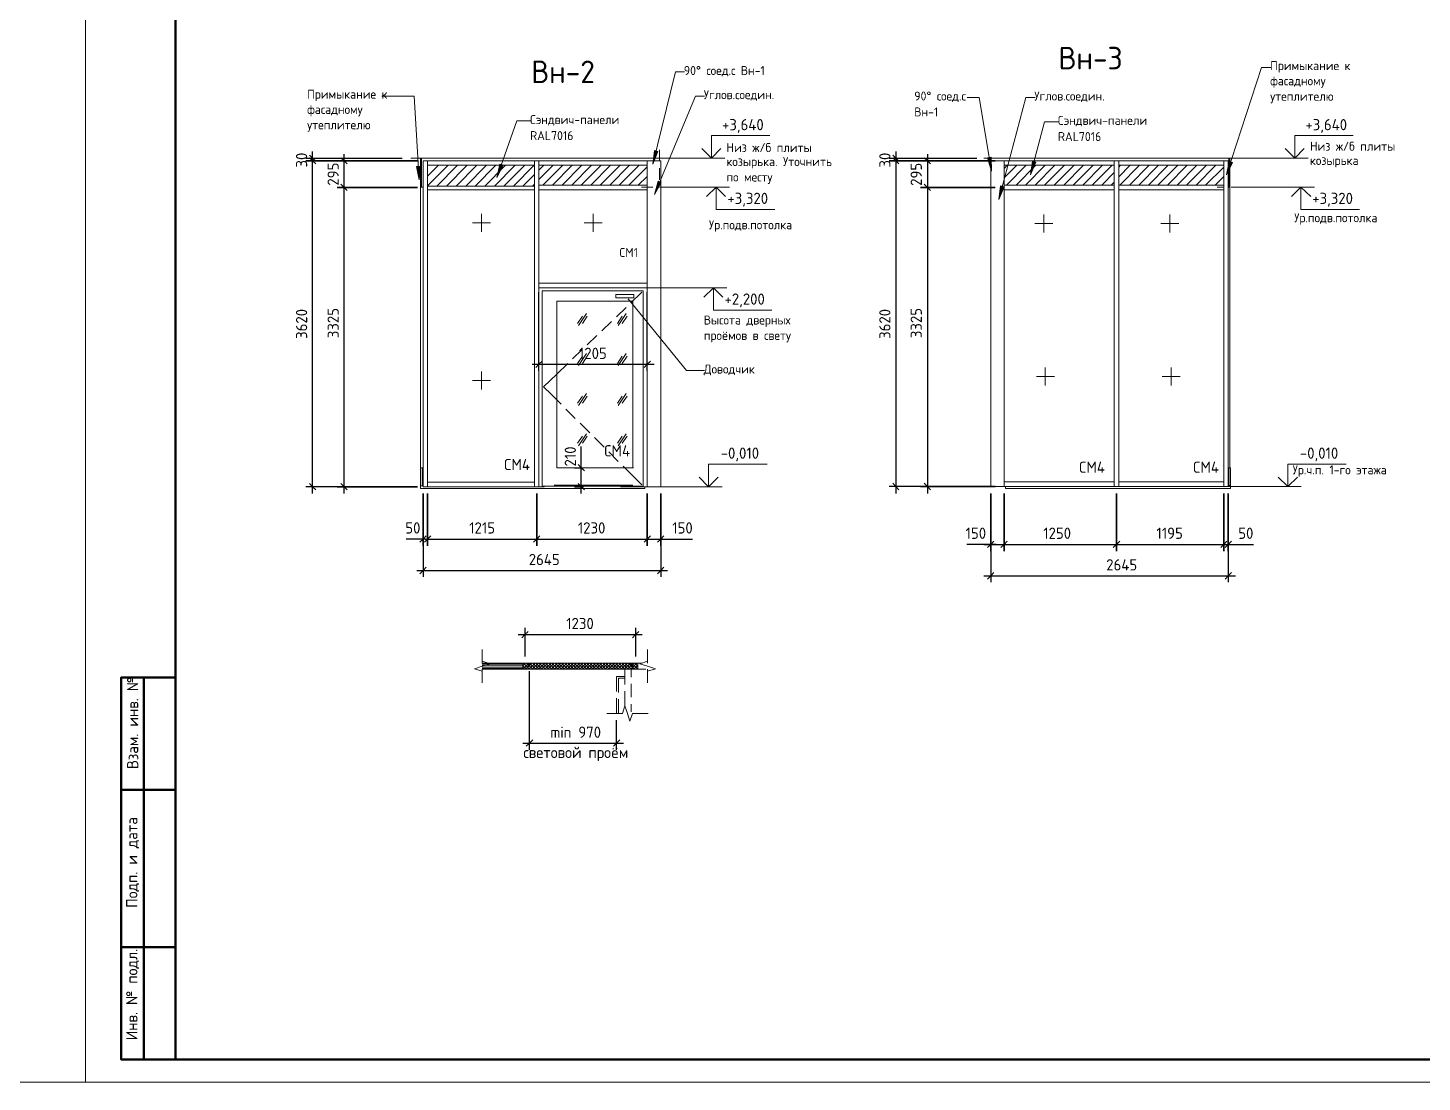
# Model space of a CAD drawing. Header units: millimetres. Extents: x -11345 to 411485, y -9810 to 73012.
# Drawn here: x -2860.4 to -2550.2, y 70053.3 to 70287.6 of the extents above; entities that cross this region are included whole.
import ezdxf

# ---------------------------------------------------------------- set-up
doc = ezdxf.new("R2010")
doc.units = ezdxf.units.MM
for name, color, linetype in [('PDF _Аннотация', 7, 'Continuous'), ('PDF _Витраж', 7, 'Continuous'), ('PDF _Двери', 7, 'Continuous'), ('PDF _Линии', 7, 'Continuous'), ('PDF _Основная надпись', 7, 'Continuous'), ('PDF _Отметки', 7, 'Continuous'), ('PDF _Панели витража', 7, 'Continuous'), ('PDF _Перекрытие', 7, 'Continuous'), ('PDF _Размеры-50', 7, 'Continuous'), ('PDF _Стены внутренние', 7, 'Continuous'), ('PDF _Стены наружные', 7, 'Continuous'), ('PDF _Стены отделка', 7, 'Continuous'), ('PDF _Текст', 7, 'Continuous'), ('PDF _Узлы', 7, 'Continuous')]:
    doc.layers.add(name, color=color, linetype=linetype)
doc.layers.add('Стены штриховка', color=7, linetype='Continuous', lineweight=9)
doc.styles.add('PDF GOST Common', font='GOST_Common.ttf')

msp = doc.modelspace()

# ---------------------------------------------------------------- linework, layer by layer
at = {"layer": 'PDF _Аннотация', "lineweight": 9}
for points in [[(-2721.2821, 70257.33979), (-2716.2868, 70277.87133), (-2714.25481, 70277.87133)], [(-2593.6576, 70254.96914), (-2585.86831, 70278.84499), (-2583.79399, 70278.84499)], [(-2773.27761, 70253.82615), (-2774.37827, 70272.49503), (-2780.51657, 70272.49503), (-2781.5749, 70272.49503)], [(-2720.94344, 70250.60883), (-2711.84183, 70272.49503), (-2709.80984, 70272.49503)], [(-2651.39019, 70272.1987), (-2651.39019, 70272.1987)], [(-2645.97156, 70255.8158), (-2648.68087, 70272.1987), (-2651.39019, 70272.1987)], [(-2644.32057, 70249.50817), (-2638.30927, 70272.1987), (-2636.27728, 70272.1987)], [(-2755.99522, 70254.37648), (-2751.55025, 70266.9494), (-2748.45994, 70266.9494)], [(-2637.25094, 70254.96914), (-2634.16063, 70266.73773), (-2631.02798, 70266.73773)], [(-2726.7854, 70227.41031), (-2713.83148, 70211.45074), (-2709.80984, 70211.45074)]]:
    msp.add_lwpolyline(points, dxfattribs=at)
at = {"layer": 'PDF _Аннотация', "lineweight": 20}
for points in [[(-2706.16919, 70260.8111), (-2708.28585, 70258.69445), (-2708.28585, 70263.68975), (-2695.28959, 70263.68975)], [(-2576.3857, 70260.8111), (-2578.50236, 70258.69445), (-2578.50236, 70263.68975), (-2565.5061, 70263.68975)], [(-2711.2915, 70258.69445), (-2705.2802, 70258.69445)], [(-2708.28585, 70258.69445), (-2710.4025, 70260.8111)], [(-2581.50801, 70258.69445), (-2575.49671, 70258.69445)], [(-2578.50236, 70258.69445), (-2580.61901, 70260.8111)], [(-2710.23317, 70252.25982), (-2704.22187, 70252.25982)], [(-2707.22752, 70252.25982), (-2709.34417, 70250.14317)], [(-2705.11087, 70250.14317), (-2707.22752, 70252.25982), (-2707.22752, 70247.26452), (-2694.18893, 70247.26452)], [(-2580.11101, 70252.25982), (-2574.09972, 70252.25982)], [(-2577.10537, 70252.25982), (-2579.22202, 70250.14317)], [(-2574.94638, 70250.14317), (-2577.10537, 70252.25982), (-2577.10537, 70247.26452), (-2564.06678, 70247.26452)], [(-2710.82583, 70229.86562), (-2704.85687, 70229.86562)], [(-2707.82018, 70229.86562), (-2709.97917, 70227.74897)], [(-2705.70353, 70227.74897), (-2707.82018, 70229.86562), (-2707.82018, 70224.87032), (-2694.82393, 70224.87032)], [(-2706.80419, 70187.78654), (-2708.92084, 70185.62756), (-2708.92084, 70190.66519), (-2695.88225, 70190.66519)], [(-2577.90969, 70187.78654), (-2580.02635, 70185.66989), (-2580.02635, 70190.66519), (-2567.03009, 70190.66519)], [(-2708.92084, 70185.62756), (-2711.0375, 70187.78654)], [(-2580.02635, 70185.66989), (-2582.18534, 70187.78654)], [(-2711.92649, 70185.62756), (-2705.91519, 70185.62756)], [(-2583.032, 70185.66989), (-2577.06303, 70185.66989)], [(-2759.25487, 70146.42713), (-2759.25487, 70149.43278)], [(-2722.46743, 70146.42713), (-2722.46743, 70149.43278)], [(-2757.51922, 70146.2578), (-2759.25487, 70146.80813), (-2757.51922, 70146.2578), (-2759.25487, 70145.70747), (-2760.99053, 70145.15714), (-2759.25487, 70144.60681), (-2760.99053, 70145.15714), (-2759.25487, 70145.70747)], [(-2759.25487, 70145.03014), (-2759.25487, 70142.02449)], [(-2724.20308, 70146.2578), (-2722.46743, 70146.80813), (-2724.20308, 70146.2578), (-2722.46743, 70145.70747), (-2720.73177, 70145.15714), (-2722.46743, 70144.60681), (-2720.73177, 70145.15714), (-2722.46743, 70145.70747)], [(-2722.46743, 70145.03014), (-2722.46743, 70142.02449)], [(-2728.56339, 70135.20886), (-2731.56904, 70135.20886)], [(-2727.50506, 70136.94452), (-2728.05539, 70135.20886), (-2727.50506, 70136.94452), (-2726.95473, 70135.20886), (-2726.4044, 70133.47321), (-2725.81174, 70135.20886), (-2726.4044, 70133.47321), (-2726.95473, 70135.20886)], [(-2725.34608, 70135.20886), (-2722.34043, 70135.20886)]]:
    msp.add_lwpolyline(points, dxfattribs=at)
at = {"layer": 'PDF _Аннотация', "lineweight": 9}
for points in [[(-2721.2821, 70257.33979), (-2720.18144, 70260.17611), (-2720.94344, 70260.38777)], [(-2645.97156, 70255.8158), (-2646.05622, 70258.86378), (-2646.81822, 70258.73678)], [(-2773.27761, 70253.82615), (-2773.06595, 70256.83179), (-2773.87028, 70256.78946)], [(-2755.99522, 70254.37648), (-2754.59823, 70257.08579), (-2755.36023, 70257.33979)], [(-2637.25094, 70254.96914), (-2636.10795, 70257.76312), (-2636.86995, 70257.97479)], [(-2593.6576, 70254.96914), (-2592.34527, 70257.72079), (-2593.10727, 70257.93245)], [(-2720.94344, 70250.60883), (-2719.41945, 70253.23348), (-2720.13911, 70253.52981)], [(-2644.32057, 70249.50817), (-2643.17757, 70252.30215), (-2643.93957, 70252.51382)]]:
    msp.add_lwpolyline(points, close=True, dxfattribs=at)
at = {"layer": 'PDF _Аннотация', "transparency": 33554559}
for points in [[(-2720.18144, 70260.17611), (-2720.98577, 70260.17611), (-2721.2821, 70257.33979)], [(-2720.94344, 70260.38777), (-2720.18144, 70260.17611), (-2720.98577, 70260.17611)], [(-2646.05622, 70258.86378), (-2646.05622, 70258.73678), (-2646.81822, 70258.73678)], [(-2646.05622, 70258.73678), (-2646.81822, 70258.73678), (-2645.97156, 70255.8158)], [(-2773.06595, 70256.83179), (-2773.06595, 70256.78946), (-2773.87028, 70256.78946)], [(-2773.06595, 70256.78946), (-2773.87028, 70256.78946), (-2773.27761, 70253.82615)], [(-2754.59823, 70257.08579), (-2755.40256, 70257.08579), (-2755.99522, 70254.37648)], [(-2755.36023, 70257.33979), (-2754.59823, 70257.08579), (-2755.40256, 70257.08579)], [(-2636.10795, 70257.76312), (-2636.91228, 70257.76312), (-2637.25094, 70254.96914)], [(-2636.86995, 70257.97479), (-2636.10795, 70257.76312), (-2636.91228, 70257.76312)], [(-2592.34527, 70257.72079), (-2593.1496, 70257.72079), (-2593.6576, 70254.96914)], [(-2593.10727, 70257.93245), (-2592.34527, 70257.72079), (-2593.1496, 70257.72079)], [(-2719.41945, 70253.23348), (-2720.22377, 70253.23348), (-2720.94344, 70250.60883)], [(-2720.13911, 70253.52981), (-2719.41945, 70253.23348), (-2720.22377, 70253.23348)], [(-2643.93957, 70252.51382), (-2643.17757, 70252.30215), (-2643.93957, 70252.30215)], [(-2643.17757, 70252.30215), (-2643.93957, 70252.30215), (-2644.32057, 70249.50817)]]:
    msp.add_solid(points, dxfattribs=at)
at = {"layer": 'PDF _Витраж', "lineweight": 9}
for points in [[(-2771.43707, 70252.47149), (-2771.43707, 70252.17516), (-2771.43707, 70230.37362), (-2771.43707, 70185.62756), (-2772.41073, 70185.62756), (-2772.41073, 70230.37362), (-2772.41073, 70252.17516), (-2772.41073, 70258.05945), (-2771.43707, 70258.05945), (-2771.43707, 70257.08579)], [(-2771.43707, 70257.08579), (-2771.43707, 70258.05945), (-2747.65561, 70258.05945), (-2747.65561, 70257.08579), (-2747.65561, 70258.05945), (-2746.63961, 70258.05945), (-2746.63961, 70257.08579), (-2746.63961, 70258.05945), (-2722.55209, 70258.05945)], [(-2722.59443, 70257.08579), (-2722.55209, 70257.08579)], [(-2643.13524, 70186.68588), (-2618.6459, 70186.68588), (-2618.6459, 70185.66989), (-2643.13524, 70185.66989), (-2646.14089, 70185.66989), (-2646.14089, 70234.35293), (-2646.14089, 70252.17516), (-2646.14089, 70258.05945), (-2643.13524, 70258.05945), (-2643.13524, 70257.08579)], [(-2643.13524, 70258.05945), (-2618.6459, 70258.05945), (-2618.6459, 70257.08579)], [(-2618.6459, 70257.08579), (-2618.6459, 70258.05945), (-2617.64608, 70258.05945), (-2617.64608, 70257.08579), (-2617.64608, 70258.05945), (-2594.2926, 70258.05945), (-2594.2926, 70257.08579), (-2594.2926, 70258.05945), (-2593.2766, 70258.05945), (-2593.2766, 70252.17516), (-2593.2766, 70234.35293), (-2593.2766, 70185.66989), (-2594.2926, 70185.66989), (-2594.2926, 70234.35293), (-2594.2926, 70252.17516), (-2594.2926, 70252.68315), (-2594.2926, 70251.66716), (-2617.64608, 70251.66716), (-2617.64608, 70252.68315)], [(-2722.55209, 70251.66716), (-2746.63961, 70251.66716), (-2746.63961, 70252.68315), (-2746.63961, 70252.17516), (-2746.63961, 70230.37362), (-2746.63961, 70185.62756), (-2747.65561, 70185.62756), (-2747.65561, 70230.37362), (-2747.65561, 70252.17516), (-2747.65561, 70252.47149), (-2747.65561, 70251.66716), (-2771.43707, 70251.66716), (-2771.43707, 70252.47149)], [(-2722.59443, 70252.68315), (-2722.55209, 70252.68315)], [(-2643.13524, 70185.66989), (-2643.13524, 70234.35293), (-2643.13524, 70252.17516), (-2643.13524, 70252.68315)], [(-2618.6459, 70252.68315), (-2618.6459, 70251.66716), (-2643.13524, 70251.66716)], [(-2617.62991, 70252.68315), (-2617.64608, 70252.17516), (-2617.64608, 70185.66989), (-2618.6459, 70185.66989), (-2618.6459, 70234.35293), (-2618.6459, 70252.17516), (-2618.6459, 70252.68315)], [(-2722.55209, 70229.86562), (-2746.63961, 70229.86562), (-2746.63961, 70230.88162), (-2722.55209, 70230.88162)]]:
    msp.add_lwpolyline(points, dxfattribs=at)
for points in [[(-2719.54645, 70252.17516), (-2719.54645, 70258.05945), (-2722.55209, 70258.05945), (-2722.55209, 70252.17516), (-2722.55209, 70230.37362), (-2722.55209, 70185.62756), (-2719.54645, 70185.62756), (-2719.54645, 70230.37362)], [(-2771.43707, 70185.62756), (-2771.43707, 70186.64355), (-2747.65561, 70186.64355), (-2747.65561, 70185.62756)], [(-2617.64608, 70185.66989), (-2617.64608, 70186.68588), (-2594.2926, 70186.68588), (-2594.2926, 70185.66989)]]:
    msp.add_lwpolyline(points, close=True, dxfattribs=at)
at = {"layer": 'PDF _Двери', "lineweight": 9}
msp.add_lwpolyline([(-2745.96229, 70185.75456), (-2745.96229, 70229.18829), (-2723.44109, 70229.18829), (-2723.44109, 70185.75456)], close=True, dxfattribs=at)
for points in [[(-2723.73742, 70228.84963), (-2726.19274, 70226.52131)], [(-2725.72707, 70189.86087), (-2725.72707, 70226.85998), (-2742.70264, 70226.85998), (-2742.70264, 70189.86087)], [(-2727.25107, 70225.50532), (-2729.41005, 70223.431)], [(-2736.98767, 70223.558), (-2738.046, 70221.94934)], [(-2736.09868, 70224.10833), (-2737.87667, 70221.44134)], [(-2735.92935, 70223.558), (-2736.98767, 70221.94934)], [(-2730.51071, 70222.37267), (-2732.6697, 70220.29835)], [(-2728.09773, 70223.558), (-2729.15605, 70221.94934)], [(-2727.20873, 70224.10833), (-2728.98672, 70221.44134)], [(-2727.0394, 70223.558), (-2728.09773, 70221.94934)], [(-2733.77036, 70219.24002), (-2735.92935, 70217.1657)], [(-2737.03001, 70216.14971), (-2739.18899, 70214.07539)], [(-2736.09868, 70215.21838), (-2737.87667, 70212.5514)], [(-2727.20873, 70215.21838), (-2728.98672, 70212.5514)], [(-2741.72898, 70203.95778), (-2743.88796, 70206.11677), (-2745.66595, 70207.85242), (-2742.70264, 70210.68874), (-2740.24732, 70213.01706)], [(-2736.98767, 70214.66805), (-2738.046, 70213.05939)], [(-2735.92935, 70214.66805), (-2736.98767, 70213.05939)], [(-2728.09773, 70214.66805), (-2729.15605, 70213.05939)], [(-2727.0394, 70214.66805), (-2728.09773, 70213.05939)], [(-2736.09868, 70206.32843), (-2737.87667, 70203.66145)], [(-2727.20873, 70206.32843), (-2728.98672, 70203.66145)], [(-2738.554, 70200.7828), (-2740.67065, 70202.89945)], [(-2736.98767, 70205.7781), (-2738.046, 70204.16945)], [(-2735.92935, 70205.7781), (-2736.98767, 70204.16945)], [(-2728.09773, 70205.7781), (-2729.15605, 70204.16945)], [(-2727.0394, 70205.7781), (-2728.09773, 70204.16945)], [(-2735.33668, 70197.60782), (-2737.49567, 70199.72447)], [(-2736.98767, 70196.88816), (-2738.046, 70195.2795)], [(-2736.09868, 70197.39615), (-2737.87667, 70194.72917)], [(-2735.92935, 70196.88816), (-2736.98767, 70195.2795)], [(-2728.09773, 70196.88816), (-2729.15605, 70195.2795)], [(-2727.20873, 70197.39615), (-2728.98672, 70194.72917)], [(-2727.0394, 70196.88816), (-2728.09773, 70195.2795)], [(-2732.1617, 70194.43284), (-2734.27836, 70196.54949)], [(-2728.98672, 70191.25786), (-2731.10338, 70193.37451)], [(-2725.64241, 70189.86087), (-2742.61797, 70189.86087)], [(-2723.73742, 70186.05089), (-2725.72707, 70188.04054), (-2727.88606, 70190.19953)], [(-2745.45429, 70185.75456), (-2745.45429, 70185.62756), (-2745.66595, 70185.62756), (-2746.63961, 70185.62756)], [(-2745.66595, 70185.62756), (-2745.66595, 70185.75456)], [(-2723.94909, 70185.75456), (-2723.94909, 70185.62756), (-2723.73742, 70185.62756), (-2722.55209, 70185.62756)], [(-2723.73742, 70185.75456), (-2723.73742, 70185.62756)]]:
    msp.add_lwpolyline(points, dxfattribs=at)
at = {"layer": 'PDF _Линии', "lineweight": 9}
for points in [[(-2775.13432, 70258.69445), (-2717.30279, 70258.69445)], [(-2719.80044, 70257.97479), (-2719.80044, 70260.51477)], [(-2647.66488, 70258.69445), (-2591.14587, 70258.69445)], [(-2646.14089, 70255.1808), (-2646.14089, 70258.69445)], [(-2719.80044, 70253.86848), (-2719.80044, 70256.4508)], [(-2646.14089, 70250.14317), (-2646.14089, 70253.65681)], [(-2723.82209, 70252.25982), (-2721.32443, 70252.25982)], [(-2719.84278, 70252.25982), (-2717.30279, 70252.25982)], [(-2595.77425, 70252.25982), (-2594.1656, 70252.25982)], [(-2592.64161, 70252.25982), (-2590.99062, 70252.25982)], [(-2759.42945, 70246.29086), (-2759.42945, 70242.31155)], [(-2734.57469, 70246.29086), (-2734.57469, 70242.31155)], [(-2761.41911, 70244.3012), (-2757.39746, 70244.3012)], [(-2736.60668, 70244.3012), (-2732.58503, 70244.3012)], [(-2636.31962, 70244.13187), (-2632.29797, 70244.13187)], [(-2634.32996, 70246.16386), (-2634.32996, 70242.14222)], [(-2608.29766, 70244.13187), (-2604.31835, 70244.13187)], [(-2606.308, 70246.16386), (-2606.308, 70242.14222)], [(-2633.9913, 70212.1704), (-2633.9913, 70208.14876)], [(-2605.96934, 70212.1704), (-2605.96934, 70208.14876)], [(-2761.41911, 70209.24942), (-2757.39746, 70209.24942)], [(-2759.42945, 70211.23907), (-2759.42945, 70207.25976)], [(-2635.98095, 70210.13841), (-2631.95931, 70210.13841)], [(-2607.95899, 70210.13841), (-2603.97968, 70210.13841)], [(-2725.72707, 70189.86087), (-2742.70264, 70189.86087)], [(-2743.25297, 70185.96622), (-2725.72707, 70185.96622)]]:
    msp.add_lwpolyline(points, dxfattribs=at)
for points in [[(-2747.65561, 70257.08579), (-2771.43707, 70257.08579), (-2771.43707, 70252.47149), (-2747.65561, 70252.47149)], [(-2722.59443, 70257.08579), (-2746.63961, 70257.08579), (-2746.63961, 70252.68315), (-2722.59443, 70252.68315)], [(-2618.6459, 70257.08579), (-2643.13524, 70257.08579), (-2643.13524, 70252.68315), (-2618.6459, 70252.68315)], [(-2594.2926, 70257.08579), (-2617.64608, 70257.08579), (-2617.64608, 70252.68315), (-2594.2926, 70252.68315)], [(-2725.55774, 70227.62197), (-2729.53705, 70227.62197), (-2729.53705, 70228.38397), (-2725.55774, 70228.38397)], [(-2749.0526, 70145.03014), (-2749.0526, 70146.1308), (-2748.75627, 70146.1308), (-2748.75627, 70146.42713), (-2750.23793, 70146.42713), (-2750.23793, 70145.03014)], [(-2725.89641, 70145.03014), (-2725.89641, 70146.08846), (-2726.19274, 70146.08846), (-2726.19274, 70146.42713), (-2748.71394, 70146.42713), (-2748.71394, 70146.08846), (-2749.01027, 70146.08846), (-2749.01027, 70145.03014)], [(-2725.85407, 70145.03014), (-2724.66875, 70145.03014), (-2724.66875, 70146.42713), (-2726.15041, 70146.42713), (-2726.15041, 70146.1308), (-2725.85407, 70146.1308)]]:
    msp.add_lwpolyline(points, close=True, dxfattribs=at)
at = {"layer": 'PDF _Линии', "lineweight": 20}
for points in [[(-2750.23793, 70146.42713), (-2759.25487, 70146.42713)], [(-2750.23793, 70146.21546), (-2759.25487, 70146.21546)], [(-2750.23793, 70145.91913), (-2759.25487, 70145.91913)], [(-2750.23793, 70145.53813), (-2759.25487, 70145.53813)], [(-2750.23793, 70145.2418), (-2759.25487, 70145.2418)], [(-2750.23793, 70145.03014), (-2759.25487, 70145.03014)], [(-2749.77226, 70146.42713), (-2749.77226, 70146.34246)], [(-2727.5474, 70145.03014), (-2727.5474, 70141.64349)], [(-2726.15041, 70143.29448), (-2726.15041, 70145.03014)], [(-2725.13441, 70146.42713), (-2725.13441, 70146.34246)], [(-2723.69509, 70146.42713), (-2724.66875, 70146.42713)], [(-2722.89076, 70145.03014), (-2724.66875, 70145.03014)], [(-2727.5474, 70143.42148), (-2729.36772, 70143.42148), (-2729.36772, 70140.07717)], [(-2727.5474, 70143.04048), (-2728.94439, 70143.04048), (-2728.94439, 70139.8655)], [(-2726.15041, 70138.80717), (-2726.15041, 70141.77049)], [(-2729.36772, 70138.59551), (-2729.36772, 70135.20886)], [(-2728.94439, 70138.38384), (-2728.94439, 70135.20886)], [(-2727.5474, 70140.16183), (-2727.5474, 70136.77519)], [(-2726.15041, 70135.54753), (-2726.15041, 70137.28318)]]:
    msp.add_lwpolyline(points, dxfattribs=at)
at = {"layer": 'PDF _Основная надпись', "lineweight": 20}
msp.add_lwpolyline([(-2847.51934, 70053.25202), (-2253.58626, 70053.25202), (-2253.58626, 70473.19615), (-2847.51934, 70473.19615)], close=True, dxfattribs=at)
at = {"layer": 'PDF _Основная надпись', "lineweight": 50}
msp.add_lwpolyline([(-2258.58157, 70058.24733), (-2258.58157, 70468.20085), (-2827.53813, 70468.20085), (-2827.53813, 70058.24733)], close=True, dxfattribs=at)
for points in [[(-2827.53813, 70058.24733), (-2839.56072, 70058.24733), (-2839.56072, 70143.20981), (-2827.53813, 70143.20981)], [(-2834.52308, 70143.20981), (-2834.52308, 70058.24733)], [(-2839.56072, 70118.2333), (-2827.53813, 70118.2333)], [(-2839.56072, 70083.22384), (-2827.53813, 70083.22384)]]:
    msp.add_lwpolyline(points, dxfattribs=at)
at = {"layer": 'PDF _Отметки', "lineweight": 20}
for points in [[(-2721.57843, 70258.69445), (-2712.68849, 70258.69445), (-2708.28585, 70258.69445)], [(-2592.00661, 70258.69445), (-2587.22297, 70258.69445), (-2578.50236, 70258.69445)], [(-2718.65745, 70252.25982), (-2714.08548, 70252.25982), (-2707.22752, 70252.25982)], [(-2591.66794, 70252.25982), (-2582.56633, 70252.25982), (-2577.10537, 70252.25982)], [(-2727.46273, 70229.86562), (-2707.82018, 70229.86562)], [(-2728.52106, 70185.62756), (-2712.73082, 70185.62756), (-2708.92084, 70185.62756)], [(-2596.74791, 70185.66989), (-2580.02635, 70185.66989)]]:
    msp.add_lwpolyline(points, dxfattribs=at)
at = {"layer": 'PDF _Панели витража', "lineweight": 9}
msp.add_lwpolyline([(-2722.55209, 70253.14882), (-2722.59443, 70253.10648)], dxfattribs=at)
at = {"layer": 'PDF _Перекрытие', "lineweight": 20}
for points in [[(-2723.06009, 70185.62756), (-2723.06009, 70185.24656), (-2773.0034, 70185.24656), (-2773.0034, 70185.83922)], [(-2772.58006, 70185.83922), (-2772.41073, 70185.83922)], [(-2592.76861, 70185.88156), (-2592.76861, 70185.24656), (-2642.88124, 70185.24656), (-2642.88124, 70185.66989)], [(-2593.2766, 70185.88156), (-2593.1496, 70185.88156)]]:
    msp.add_lwpolyline(points, dxfattribs=at)
at = {"layer": 'PDF _Размеры-50'}
for points in [[(-2798.50813, 70258.69445), (-2797.02647, 70258.69445), (-2777.08759, 70258.69445)], [(-2796.30681, 70257.97479), (-2797.02647, 70258.69445), (-2797.7038, 70259.37178)], [(-2797.02647, 70184.1459), (-2797.02647, 70258.05945), (-2797.02647, 70260.17611)], [(-2789.32185, 70257.38212), (-2789.99918, 70258.05945), (-2790.71884, 70258.77912)], [(-2789.99918, 70184.1459), (-2789.99918, 70230.37362), (-2789.99918, 70252.17516), (-2789.99918, 70259.58344)], [(-2668.74675, 70258.69445), (-2667.26509, 70258.69445), (-2649.18887, 70258.69445)], [(-2667.94242, 70259.37178), (-2667.26509, 70258.69445), (-2666.54543, 70257.97479)], [(-2667.26509, 70260.17611), (-2667.26509, 70258.05945), (-2667.26509, 70184.1459)], [(-2660.95747, 70258.77912), (-2660.2378, 70258.05945), (-2659.56047, 70257.38212)], [(-2660.2378, 70259.58344), (-2660.2378, 70252.17516), (-2660.2378, 70234.35293), (-2660.2378, 70184.1459)], [(-2791.52317, 70258.05945), (-2789.99918, 70258.05945), (-2773.65861, 70258.05945), (-2797.02647, 70258.05945), (-2798.50813, 70258.05945), (-2797.02647, 70258.05945), (-2773.65861, 70258.05945)], [(-2661.76179, 70258.05945), (-2660.2378, 70258.05945), (-2645.16723, 70258.05945), (-2667.26509, 70258.05945), (-2668.74675, 70258.05945), (-2667.26509, 70258.05945), (-2645.16723, 70258.05945)], [(-2746.63961, 70211.36607), (-2746.63961, 70212.84773), (-2746.63961, 70228.84963)], [(-2722.55209, 70211.36607), (-2722.55209, 70212.84773), (-2722.55209, 70228.84963)], [(-2748.16361, 70212.84773), (-2721.0281, 70212.84773)], [(-2747.35928, 70212.12806), (-2746.63961, 70212.84773), (-2745.96229, 70213.56739)], [(-2723.22942, 70212.12806), (-2722.55209, 70212.84773), (-2721.83243, 70213.56739)], [(-2737.24167, 70187.74421), (-2737.24167, 70190.36886), (-2737.24167, 70194.60217)], [(-2736.52201, 70189.1412), (-2737.24167, 70189.86087), (-2737.919, 70190.53819)], [(-2737.24167, 70184.1459), (-2737.24167, 70191.34252)], [(-2738.72333, 70189.86087), (-2737.24167, 70189.86087), (-2736.73367, 70189.86087)], [(-2791.52317, 70185.62756), (-2789.99918, 70185.62756), (-2773.65861, 70185.62756), (-2797.02647, 70185.62756), (-2798.50813, 70185.62756)], [(-2796.30681, 70184.95023), (-2797.02647, 70185.62756), (-2797.7038, 70186.34722)], [(-2789.32185, 70184.95023), (-2789.99918, 70185.62756), (-2790.71884, 70186.34722)], [(-2738.72333, 70185.62756), (-2737.24167, 70185.62756), (-2736.73367, 70185.62756)], [(-2736.52201, 70184.95023), (-2737.24167, 70185.62756), (-2737.919, 70186.34722)], [(-2661.76179, 70185.66989), (-2660.2378, 70185.66989), (-2645.16723, 70185.66989), (-2667.26509, 70185.66989), (-2668.74675, 70185.66989)], [(-2667.94242, 70186.38955), (-2667.26509, 70185.66989), (-2666.54543, 70184.95023)], [(-2660.95747, 70186.38955), (-2660.2378, 70185.66989), (-2659.56047, 70184.95023)], [(-2772.41073, 70172.5043), (-2772.41073, 70173.98596), (-2772.41073, 70184.1459), (-2772.41073, 70167.001), (-2772.41073, 70165.56168)], [(-2719.54645, 70172.5043), (-2719.54645, 70173.98596), (-2719.54645, 70184.1459), (-2719.54645, 70167.001), (-2719.54645, 70165.56168)], [(-2646.14089, 70171.31898), (-2646.14089, 70172.80064), (-2646.14089, 70184.1459), (-2646.14089, 70165.81568), (-2646.14089, 70164.37635)], [(-2593.2766, 70171.31898), (-2593.2766, 70172.80064), (-2593.2766, 70184.1459), (-2593.2766, 70165.81568), (-2593.2766, 70164.37635)], [(-2771.90274, 70173.98596), (-2773.0034, 70173.98596), (-2776.17838, 70173.98596)], [(-2773.13039, 70173.30863), (-2772.41073, 70173.98596), (-2771.7334, 70174.70562)], [(-2771.90274, 70173.98596), (-2761.07519, 70173.98596), (-2747.14761, 70173.98596), (-2722.55209, 70173.98596), (-2718.02245, 70173.98596)], [(-2721.0281, 70173.98596), (-2716.7948, 70173.98596), (-2712.51915, 70173.98596)], [(-2720.26611, 70173.30863), (-2719.54645, 70173.98596), (-2718.82678, 70174.70562)], [(-2644.91323, 70172.80064), (-2647.24155, 70172.80064), (-2651.47486, 70172.80064)], [(-2647.66488, 70172.80064), (-2643.64324, 70172.80064), (-2624.25469, 70172.80064), (-2604.65447, 70172.80064), (-2593.2766, 70172.80064)], [(-2646.86055, 70172.12331), (-2646.14089, 70172.80064), (-2645.46356, 70173.5203)], [(-2593.99626, 70172.12331), (-2593.2766, 70172.80064), (-2592.55694, 70173.5203)], [(-2593.7846, 70172.80064), (-2590.86362, 70172.80064), (-2587.68864, 70172.80064)], [(-2773.83689, 70167.001), (-2718.02245, 70167.001)], [(-2773.13039, 70166.28134), (-2772.41073, 70167.001), (-2771.7334, 70167.72067)], [(-2720.26611, 70166.28134), (-2719.54645, 70167.001), (-2718.82678, 70167.72067)], [(-2647.66488, 70165.81568), (-2591.69815, 70165.81568)], [(-2646.86055, 70165.09602), (-2646.14089, 70165.81568), (-2645.46356, 70166.53534)], [(-2593.99626, 70165.09602), (-2593.2766, 70165.81568), (-2592.55694, 70166.53534)], [(-2750.44959, 70152.05743), (-2749.77226, 70152.77709), (-2749.0526, 70153.45442)], [(-2749.77226, 70154.25875), (-2749.77226, 70152.77709), (-2749.77226, 70147.90879)], [(-2725.85407, 70152.05743), (-2725.13441, 70152.77709), (-2724.45708, 70153.45442)], [(-2725.13441, 70154.25875), (-2725.13441, 70152.77709), (-2725.13441, 70147.90879)], [(-2751.25392, 70152.77709), (-2723.65275, 70152.77709)], [(-2748.75627, 70127.12324), (-2748.75627, 70128.6049), (-2748.75627, 70144.60681)], [(-2729.36772, 70127.12324), (-2729.36772, 70128.6049), (-2729.36772, 70133.72721)], [(-2750.23793, 70128.6049), (-2727.84373, 70128.6049)], [(-2749.47593, 70127.92757), (-2748.75627, 70128.6049), (-2748.03661, 70129.32457)], [(-2730.04505, 70127.92757), (-2729.36772, 70128.6049), (-2728.64806, 70129.32457)]]:
    msp.add_lwpolyline(points, dxfattribs=at)
for points in [[(-2797.7038, 70258.77912), (-2797.02647, 70258.05945), (-2796.30681, 70257.38212), (-2797.02647, 70258.05945)], [(-2666.54543, 70257.38212), (-2667.26509, 70258.05945), (-2667.94242, 70258.77912), (-2667.26509, 70258.05945)], [(-2790.71884, 70252.89482), (-2789.99918, 70252.17516), (-2789.32185, 70251.45549), (-2789.99918, 70252.17516)], [(-2659.56047, 70251.45549), (-2660.2378, 70252.17516), (-2660.95747, 70252.89482), (-2660.2378, 70252.17516)], [(-2773.65861, 70252.17516), (-2789.99918, 70252.17516), (-2791.52317, 70252.17516), (-2789.99918, 70252.17516)], [(-2645.16723, 70252.17516), (-2660.2378, 70252.17516), (-2661.76179, 70252.17516), (-2660.2378, 70252.17516)], [(-2771.43707, 70184.1459), (-2771.43707, 70173.98596), (-2771.43707, 70172.5043), (-2771.43707, 70173.98596)], [(-2747.14761, 70184.1459), (-2747.14761, 70173.98596), (-2747.14761, 70172.5043), (-2747.14761, 70173.98596)], [(-2722.55209, 70184.1459), (-2722.55209, 70173.98596), (-2722.55209, 70172.5043), (-2722.55209, 70173.98596)], [(-2643.13524, 70184.1459), (-2643.13524, 70172.80064), (-2643.13524, 70171.31898), (-2643.13524, 70172.80064)], [(-2618.14599, 70184.1459), (-2618.14599, 70172.80064), (-2618.14599, 70171.31898), (-2618.14599, 70172.80064)], [(-2594.2926, 70184.1459), (-2594.2926, 70172.80064), (-2594.2926, 70171.31898), (-2594.2926, 70172.80064)], [(-2770.71741, 70174.70562), (-2771.43707, 70173.98596), (-2772.1144, 70173.30863), (-2771.43707, 70173.98596)], [(-2746.42795, 70174.70562), (-2747.14761, 70173.98596), (-2747.86727, 70173.30863), (-2747.14761, 70173.98596)], [(-2721.83243, 70174.70562), (-2722.55209, 70173.98596), (-2723.22942, 70173.30863), (-2722.55209, 70173.98596)], [(-2642.45791, 70173.5203), (-2643.13524, 70172.80064), (-2643.8549, 70172.12331), (-2643.13524, 70172.80064)], [(-2617.42633, 70173.5203), (-2618.14599, 70172.80064), (-2618.86565, 70172.12331), (-2618.14599, 70172.80064)], [(-2593.57293, 70173.5203), (-2594.2926, 70172.80064), (-2594.96993, 70172.12331), (-2594.2926, 70172.80064)]]:
    msp.add_lwpolyline(points, close=True, dxfattribs=at)
at = {"layer": 'PDF _Стены внутренние', "lineweight": 20}
for points in [[(-2773.0034, 70189.86087), (-2773.0034, 70252.25982)], [(-2772.41073, 70252.25982), (-2772.7494, 70252.25982)], [(-2593.2766, 70252.25982), (-2593.19194, 70252.25982)], [(-2592.93794, 70252.25982), (-2592.93794, 70189.86087)]]:
    msp.add_lwpolyline(points, dxfattribs=at)
at = {"layer": 'PDF _Стены наружные', "lineweight": 20}
for points in [[(-2772.7494, 70258.69445), (-2772.7494, 70252.25982), (-2773.0034, 70252.25982), (-2773.0034, 70258.69445)], [(-2593.19194, 70252.25982), (-2593.19194, 70258.69445), (-2592.93794, 70258.69445), (-2592.93794, 70252.25982)]]:
    msp.add_lwpolyline(points, close=True, dxfattribs=at)
at = {"layer": 'PDF _Стены наружные', "color": 251, "true_color": 0x6b6b6b, "transparency": 33554559}
for points in [[(-2772.58006, 70189.86087), (-2773.0034, 70189.86087), (-2772.58006, 70185.83922)], [(-2773.0034, 70189.86087), (-2772.58006, 70185.83922), (-2773.0034, 70185.83922)], [(-2592.76861, 70189.86087), (-2593.1496, 70189.86087), (-2592.76861, 70185.88156)], [(-2593.1496, 70189.86087), (-2592.76861, 70185.88156), (-2593.1496, 70185.88156)]]:
    msp.add_solid(points, dxfattribs=at)
at = {"layer": 'PDF _Стены отделка', "lineweight": 9}
for points in [[(-2773.0034, 70189.86087), (-2773.0034, 70185.83922), (-2772.58006, 70185.83922), (-2772.58006, 70189.86087)], [(-2592.76861, 70185.88156), (-2592.76861, 70189.86087), (-2593.1496, 70189.86087), (-2593.1496, 70185.88156)]]:
    msp.add_lwpolyline(points, close=True, dxfattribs=at)
at = {"layer": 'PDF _Узлы', "lineweight": 9}
for points in [[(-2771.43707, 70252.52355), (-2766.87483, 70257.08579)], [(-2771.43707, 70254.6402), (-2768.99148, 70257.08579)], [(-2769.37248, 70252.47149), (-2764.75817, 70257.08579)], [(-2767.21349, 70252.47149), (-2762.59918, 70257.08579)], [(-2765.09684, 70252.47149), (-2760.48253, 70257.08579)], [(-2762.93785, 70252.47149), (-2758.32354, 70257.08579)], [(-2760.8212, 70252.47149), (-2756.20689, 70257.08579)], [(-2758.66221, 70252.47149), (-2754.09024, 70257.08579)], [(-2756.54555, 70252.47149), (-2751.97358, 70257.08579)], [(-2754.4289, 70252.47149), (-2749.8146, 70257.08579)], [(-2752.31225, 70252.47149), (-2747.69794, 70257.08579)], [(-2746.63961, 70256.02747), (-2745.58129, 70257.08579)], [(-2746.63961, 70253.91081), (-2743.46463, 70257.08579)], [(-2745.75062, 70252.68315), (-2741.34798, 70257.08579)], [(-2743.63397, 70252.68315), (-2739.23133, 70257.08579)], [(-2741.51731, 70252.68315), (-2737.11467, 70257.08579)], [(-2739.35833, 70252.68315), (-2734.95569, 70257.08579)], [(-2737.24167, 70252.68315), (-2732.83903, 70257.08579)], [(-2735.12502, 70252.68315), (-2730.72238, 70257.08579)], [(-2733.00836, 70252.68315), (-2728.60572, 70257.08579)], [(-2730.89171, 70252.68315), (-2726.48907, 70257.08579)], [(-2728.77506, 70252.68315), (-2724.37242, 70257.08579)], [(-2726.6584, 70252.68315), (-2722.59443, 70256.74713)], [(-2643.13524, 70256.40846), (-2642.45791, 70257.08579)], [(-2643.13524, 70254.29181), (-2640.34126, 70257.08579)], [(-2642.62724, 70252.68315), (-2638.2246, 70257.08579)], [(-2640.51059, 70252.68315), (-2636.10795, 70257.08579)], [(-2638.39394, 70252.68315), (-2633.9913, 70257.08579)], [(-2636.27728, 70252.68315), (-2631.87464, 70257.08579)], [(-2634.16063, 70252.68315), (-2629.75799, 70257.08579)], [(-2632.00164, 70252.68315), (-2627.599, 70257.08579)], [(-2629.88499, 70252.68315), (-2625.48235, 70257.08579)], [(-2627.76833, 70252.68315), (-2623.36569, 70257.08579)], [(-2625.65168, 70252.68315), (-2621.24904, 70257.08579)], [(-2623.53503, 70252.68315), (-2619.13239, 70257.08579)], [(-2617.64608, 70256.67683), (-2617.23712, 70257.08579)], [(-2617.64608, 70254.56018), (-2615.12047, 70257.08579)], [(-2617.40646, 70252.68315), (-2613.00382, 70257.08579)], [(-2615.2898, 70252.68315), (-2610.88716, 70257.08579)], [(-2613.17315, 70252.68315), (-2608.77051, 70257.08579)], [(-2611.05649, 70252.68315), (-2606.65385, 70257.08579)], [(-2608.93984, 70252.68315), (-2604.5372, 70257.08579)], [(-2606.82319, 70252.68315), (-2602.42055, 70257.08579)], [(-2604.6642, 70252.68315), (-2600.26156, 70257.08579)], [(-2602.54755, 70252.68315), (-2598.14491, 70257.08579)], [(-2600.43089, 70252.68315), (-2596.02825, 70257.08579)], [(-2598.31424, 70252.68315), (-2594.2926, 70256.70479)], [(-2750.19559, 70252.47149), (-2747.65561, 70255.01147)], [(-2748.07894, 70252.47149), (-2747.65561, 70252.89482)], [(-2724.54175, 70252.68315), (-2722.59443, 70254.63047)], [(-2621.41837, 70252.68315), (-2618.6459, 70255.45562)], [(-2619.30172, 70252.68315), (-2618.6459, 70253.33897)], [(-2596.19758, 70252.68315), (-2594.2926, 70254.58814)], [(-2750.23793, 70145.79213), (-2749.60293, 70146.42713)], [(-2750.23793, 70145.07247), (-2748.88327, 70146.42713)], [(-2749.4336, 70145.03014), (-2750.23793, 70145.83447)], [(-2750.15326, 70145.03014), (-2750.23793, 70145.1148)], [(-2749.0526, 70145.32647), (-2750.11093, 70146.42713)], [(-2749.60293, 70145.03014), (-2749.0526, 70145.58047)], [(-2749.0526, 70146.04613), (-2749.4336, 70146.42713)], [(-2749.01027, 70145.58047), (-2748.20594, 70146.42713)], [(-2748.03661, 70145.03014), (-2749.01027, 70146.0038)], [(-2748.71394, 70145.03014), (-2749.01027, 70145.28414)], [(-2748.88327, 70145.03014), (-2747.48628, 70146.42713)], [(-2747.31694, 70145.03014), (-2748.71394, 70146.42713)], [(-2748.16361, 70145.03014), (-2746.76661, 70146.42713)], [(-2746.59728, 70145.03014), (-2747.99427, 70146.42713)], [(-2747.44394, 70145.03014), (-2746.04695, 70146.42713)], [(-2745.91995, 70145.03014), (-2747.31694, 70146.42713)], [(-2746.76661, 70145.03014), (-2745.36962, 70146.42713)], [(-2745.20029, 70145.03014), (-2746.59728, 70146.42713)], [(-2746.04695, 70145.03014), (-2744.64996, 70146.42713)], [(-2744.48063, 70145.03014), (-2745.87762, 70146.42713)], [(-2745.32729, 70145.03014), (-2743.9303, 70146.42713)], [(-2743.76097, 70145.03014), (-2745.20029, 70146.42713)], [(-2744.64996, 70145.03014), (-2743.25297, 70146.42713)], [(-2743.08364, 70145.03014), (-2744.48063, 70146.42713)], [(-2743.9303, 70145.03014), (-2742.53331, 70146.42713)], [(-2742.36397, 70145.03014), (-2743.76097, 70146.42713)], [(-2743.21064, 70145.03014), (-2741.81364, 70146.42713)], [(-2741.64431, 70145.03014), (-2743.0413, 70146.42713)], [(-2742.53331, 70145.03014), (-2741.09398, 70146.42713)], [(-2740.96698, 70145.03014), (-2742.36397, 70146.42713)], [(-2741.81364, 70145.03014), (-2740.41665, 70146.42713)], [(-2740.24732, 70145.03014), (-2741.64431, 70146.42713)], [(-2741.09398, 70145.03014), (-2739.69699, 70146.42713)], [(-2739.52766, 70145.03014), (-2740.92465, 70146.42713)], [(-2740.37432, 70145.03014), (-2738.97733, 70146.42713)], [(-2738.85033, 70145.03014), (-2740.24732, 70146.42713)], [(-2739.69699, 70145.03014), (-2738.3, 70146.42713)], [(-2738.13067, 70145.03014), (-2739.52766, 70146.42713)], [(-2738.97733, 70145.03014), (-2737.58034, 70146.42713)], [(-2737.411, 70145.03014), (-2738.808, 70146.42713)], [(-2738.25767, 70145.03014), (-2736.86067, 70146.42713)], [(-2736.69134, 70145.03014), (-2738.08833, 70146.42713)], [(-2737.58034, 70145.03014), (-2736.14101, 70146.42713)], [(-2736.01401, 70145.03014), (-2737.411, 70146.42713)], [(-2736.86067, 70145.03014), (-2735.46368, 70146.42713)], [(-2735.29435, 70145.03014), (-2736.69134, 70146.42713)], [(-2736.14101, 70145.03014), (-2734.74402, 70146.42713)], [(-2734.57469, 70145.03014), (-2735.97168, 70146.42713)], [(-2735.42135, 70145.03014), (-2734.02436, 70146.42713)], [(-2733.89736, 70145.03014), (-2735.29435, 70146.42713)], [(-2734.74402, 70145.03014), (-2733.34703, 70146.42713)], [(-2733.1777, 70145.03014), (-2734.57469, 70146.42713)], [(-2734.02436, 70145.03014), (-2732.62737, 70146.42713)], [(-2732.45803, 70145.03014), (-2733.85503, 70146.42713)], [(-2733.3047, 70145.03014), (-2731.9077, 70146.42713)], [(-2731.73837, 70145.03014), (-2733.1777, 70146.42713)], [(-2732.62737, 70145.03014), (-2731.23037, 70146.42713)], [(-2731.06104, 70145.03014), (-2732.45803, 70146.42713)], [(-2731.9077, 70145.03014), (-2730.51071, 70146.42713)], [(-2730.34138, 70145.03014), (-2731.73837, 70146.42713)], [(-2731.18804, 70145.03014), (-2729.79105, 70146.42713)], [(-2729.62172, 70145.03014), (-2731.01871, 70146.42713)], [(-2730.46838, 70145.03014), (-2729.07139, 70146.42713)], [(-2728.94439, 70145.03014), (-2730.34138, 70146.42713)], [(-2729.79105, 70145.03014), (-2728.39406, 70146.42713)], [(-2728.22473, 70145.03014), (-2729.62172, 70146.42713)], [(-2729.07139, 70145.03014), (-2727.6744, 70146.42713)], [(-2727.50506, 70145.03014), (-2728.90206, 70146.42713)], [(-2728.35173, 70145.03014), (-2726.95473, 70146.42713)], [(-2726.7854, 70145.03014), (-2728.22473, 70146.42713)], [(-2727.6744, 70145.03014), (-2726.2774, 70146.42713)], [(-2726.10807, 70145.03014), (-2727.50506, 70146.42713)], [(-2726.95473, 70145.03014), (-2725.89641, 70146.08846)], [(-2725.89641, 70145.53813), (-2726.7854, 70146.42713)], [(-2726.23507, 70145.03014), (-2725.89641, 70145.3688)], [(-2724.66875, 70145.03014), (-2726.06574, 70146.42713)], [(-2725.85407, 70146.1308), (-2725.55774, 70146.42713)], [(-2725.85407, 70145.41113), (-2724.83808, 70146.42713)], [(-2725.38841, 70145.03014), (-2725.85407, 70145.4958)], [(-2725.55774, 70145.03014), (-2724.66875, 70145.91913)], [(-2724.66875, 70145.70747), (-2725.38841, 70146.42713)], [(-2724.83808, 70145.03014), (-2724.66875, 70145.19947)], [(-2724.66875, 70146.42713), (-2724.66875, 70146.42713)]]:
    msp.add_lwpolyline(points, dxfattribs=at)
at = {"layer": 'PDF _Узлы', "lineweight": 20}
for points in [[(-2728.56339, 70135.20886), (-2728.05539, 70135.20886)], [(-2725.81174, 70135.20886), (-2725.34608, 70135.20886)]]:
    msp.add_lwpolyline(points, dxfattribs=at)
at = {"layer": 'Стены штриховка', "color": 1}
msp.add_line((-8597.61235, 70053.25202), (10799.93893, 70053.25202), dxfattribs=at)

# ---------------------------------------------------------------- texts
at = {"layer": 'PDF _Текст', "style": 'PDF GOST Common'}
for s, insert, char_height, attachment_point in [('Вн-3', (-2631.06151, 70280.92334), 5.000026, 4), ('Вн-2', (-2748.37123, 70277.87523), 5.000026, 4), ('90° соед.с Вн-1', (-2714.41873, 70278.0059), 2.0009654, 4), ('Примыкание к', (-2583.95303, 70278.97922), 2.0002721, 4), ('фасадному', (-2583.95303, 70275.59244), 2.000272, 4), ('Примыкание к', (-2798.20937, 70272.62939), 2.0009654, 4), ('Углов.соедин.', (-2709.97357, 70272.62939), 2.0009654, 4), ('90° соед.с', (-2663.15129, 70272.33267), 2.000272, 4), ('Углов.соедин.', (-2636.43802, 70272.33267), 2.0002721, 4), ('утеплителю', (-2583.95303, 70272.16331), 2.000272, 4), ('фасадному', (-2798.20937, 70269.24261), 2.000965, 4), ('Сэндвич-панели', (-2748.62524, 70267.08354), 2.0009654, 4), ('Вн-1', (-2663.15129, 70268.94587), 2.000272, 4), ('Сэндвич-панели', (-2631.18851, 70266.9138), 2.0002721, 4), ('утеплителю', (-2798.20937, 70265.81347), 2.000965, 4), ('+3,640', (-2705.90943, 70265.83427), 2.501211, 4), ('+3,640', (-2576.12109, 70265.8338), 2.500359, 4), ('RAL7016', (-2748.62524, 70263.69673), 2.000965, 4), ('Низ ж/б плиты', (-2704.93573, 70261.02965), 2.0009654, 4), ('RAL7016', (-2631.18851, 70263.48469), 2.000272, 4), ('Низ ж/б плиты', (-2575.10505, 70261.32561), 2.0002721, 4), ('козырька. Уточнить', (-2704.93573, 70257.64287), 2.0009654, 4), ('козырька', (-2575.10505, 70257.89648), 2.000272, 4), ('по месту', (-2704.93573, 70254.21373), 2.000965, 4), ('+3,320', (-2704.72407, 70249.45068), 2.501211, 4), ('+3,320', (-2574.59703, 70249.45022), 2.500359, 4), ('Ур.подв.потолка', (-2578.61885, 70245.15371), 2.0002721, 4), ('Ур.подв.потолка', (-2708.83054, 70243.5877), 2.0009654, 4), ('+2,200', (-2705.35908, 70227.05558), 2.501211, 4), ('Высота дверных', (-2709.97357, 70222.42032), 2.0009654, 4), ('проёмов в свету', (-2709.97357, 70218.9912), 2.0009654, 4), ('1205', (-2737.7452, 70215.28651), 2.501211, 4), ('Доводчик', (-2709.97357, 70211.58261), 2.000965, 4), ('-0,010', (-2706.20578, 70192.80673), 2.501211, 4), ('-0,010', (-2577.34879, 70192.80626), 2.500359, 4), ('Ур.ч.п. 1-го этажа', (-2578.95751, 70189.10244), 2.0002721, 4), ('50', (-2776.38673, 70176.46549), 2.501211, 4), ('1215', (-2759.29843, 70176.46549), 2.501211, 5), ('1230', (-2737.99921, 70176.46549), 2.501211, 4), ('150', (-2717.00115, 70176.46549), 2.501211, 4), ('150', (-2651.72089, 70175.27966), 2.500359, 4), ('1250', (-2634.45365, 70175.27966), 2.500359, 4), ('1195', (-2609.26825, 70175.27966), 2.500359, 4), ('50', (-2591.06527, 70175.27966), 2.500359, 4), ('2645', (-2748.91863, 70169.43792), 2.501211, 4), ('2645', (-2620.43515, 70168.25208), 2.500359, 4), ('1230', (-2740.58164, 70155.2132), 2.500783, 4), ('min 970', (-2744.13775, 70131.04003), 2.500783, 4), ('световой проём', (-2750.10697, 70126.21386), 2.5007831, 4)]:
    msp.add_mtext(s, dxfattribs=dict(at, insert=insert, char_height=char_height, attachment_point=attachment_point))
at = {"layer": 'PDF _Текст', "attachment_point": 4, "rotation": 90, "style": 'PDF GOST Common'}
for s, insert, char_height in [('30', (-2799.4563, 70256.58606), 2.501211), ('30', (-2669.68959, 70256.58606), 2.500359), ('295', (-2792.42872, 70252.56425), 2.501211), ('295', (-2662.70435, 70252.52192), 2.500359), ('3620', (-2799.4563, 70218.48474), 2.501211), ('3325', (-2792.42872, 70218.64139), 2.501211), ('3620', (-2669.68959, 70218.48474), 2.500359), ('3325', (-2662.70435, 70218.64988), 2.500359), ('210', (-2739.66947, 70190.12043), 2.501211), ('Взам. инв. №', (-2837.03885, 70122.85044), 2.4999974), ('Подп. и дата', (-2837.03885, 70091.98837), 2.4999974), ('Инв. № подл.', (-2837.03885, 70062.56568), 2.4999974)]:
    msp.add_mtext(s, dxfattribs=dict(at, insert=insert, char_height=char_height))
at = {"layer": 'PDF _Текст', "color": 5, "insert": (-2728.72789, 70237.70318), "char_height": 2.000965, "attachment_point": 4, "style": 'PDF GOST Common'}
msp.add_mtext('СМ1', dxfattribs=at)
at = {"layer": 'PDF _Текст', "color": 1, "attachment_point": 4, "style": 'PDF GOST Common'}
for insert, char_height in [((-2732.11468, 70193.61109), 2.501211), ((-2754.38278, 70190.56298), 2.501211), ((-2626.46207, 70189.96983), 2.500359), ((-2601.09862, 70189.96983), 2.500359)]:
    msp.add_mtext('СМ4', dxfattribs=dict(at, insert=insert, char_height=char_height))

doc.saveas('drawing.dxf')
